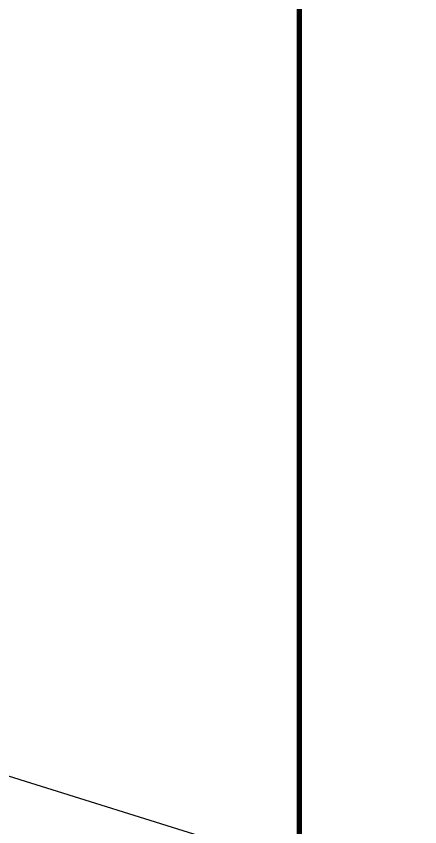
# Model space of a CAD drawing. Header units: millimetres. Extents: x 0 to 2382, y 0 to 420.
# Drawn here: x 132 to 139.64, y 286.44 to 301.77 of the extents above; entities that cross this region are included whole.
import ezdxf

# ---------------------------------------------------------------- set-up
doc = ezdxf.new("R2010")
doc.units = ezdxf.units.MM
for name, color, linetype, lineweight in [('01-VISIBLE', 7, 'CONTINUOUS', 70), ('04-COTA', 3, 'CONTINUOUS', 18), ('08-FINA', 5, 'CONTINUOUS', 18)]:
    doc.layers.add(name, color=color, linetype=linetype, lineweight=lineweight)
doc.styles.add('ISO3098', font='isocpeur.ttf')
doc.dimstyles.new('FLAMA-IRAM', dxfattribs={"dimtxt": 3.5, "dimasz": 3.5, "dimexe": 2, "dimexo": 1.5, "dimgap": 1, "dimtad": 1, "dimdec": 1, "dimtxsty": 'ISO3098', "dimblk": 'IRAM_FLECHA', "dimblk1": 'IRAM_FLECHA', "dimblk2": 'IRAM_FLECHA', "dimcen": 2.5, "dimclrd": 256, "dimclre": 256, "dimclrt": 256, "dimazin": 3, "dimtfac": 1, "dimtmove": 0, "dimatfit": 3, "dimlwd": 18, "dimlwe": 18})

# ---------------------------------------------------------------- blocks, each defined once
blk = doc.blocks.new('IRAM_FLECHA')
blk.add_solid([(0, 0), (-1, 0.125), (-1, -0.125)])

msp = doc.modelspace()

# ---------------------------------------------------------------- linework, layer by layer
at = {"layer": '01-VISIBLE'}
msp.add_line((137.36, 285), (137.36, 313.962), dxfattribs=at)
at = {"layer": '08-FINA'}
msp.add_line((104.819, 295.811), (140.388, 284.742), dxfattribs=at)

# ---------------------------------------------------------------- dimensions: what is measured, and where the dimension line sits
at = {"layer": '04-COTA'}
msp.add_linear_dim(base=(121, 216.5), p1=(140, 216.5), p2=(156.5, 313.738), angle=90, dimstyle='FLAMA-IRAM', override={"dimlfac": 10}, dxfattribs=at).render()

doc.saveas('drawing.dxf')
